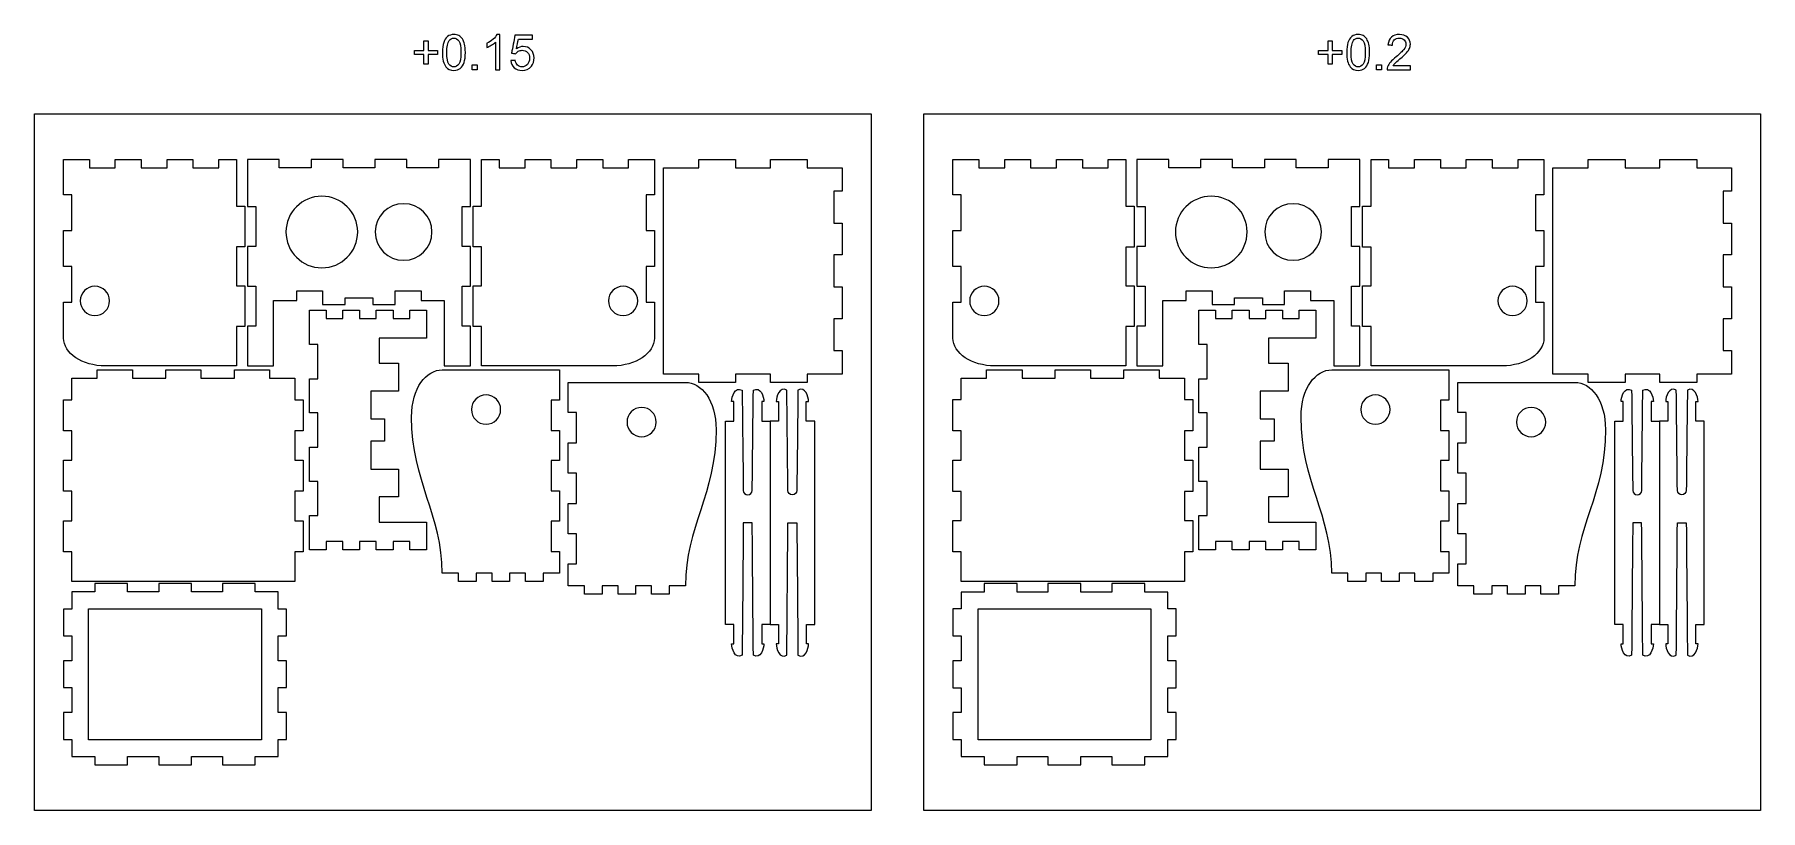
# Model space of a CAD drawing. Extents: x 12 to 954, y 10 to 289.
# Drawn here: x 335 to 954, y 10 to 289 of the extents above; entities that cross this region are included whole.
import ezdxf

# ---------------------------------------------------------------- set-up
doc = ezdxf.new("R2010")
doc.units = 0
doc.header["$MEASUREMENT"] = 0
doc.layers.add('DEFAULT', color=7, linetype='CONTINUOUS')

msp = doc.modelspace()

# ---------------------------------------------------------------- linework, layer by layer
at = {"layer": 'DEFAULT', "color": 7}
for points in [[(475.13, 278.17), (475.13, 281.63), (471.69, 281.63), (471.69, 283.08), (475.13, 283.08), (475.13, 286.52), (476.59, 286.52), (476.59, 283.08), (480.03, 283.08), (480.03, 281.63), (476.59, 281.63), (476.59, 278.17)], [(799.44, 278.17), (799.44, 281.63), (796, 281.63), (796, 283.08), (799.44, 283.08), (799.44, 286.52), (800.9, 286.52), (800.9, 283.08), (804.34, 283.08), (804.34, 281.63), (800.9, 281.63), (800.9, 278.17)], [(492.42, 277.9), (494.19, 277.9), (494.19, 276.13), (492.42, 276.13)], [(816.73, 277.9), (818.5, 277.9), (818.5, 276.13), (816.73, 276.13)]]:
    msp.add_lwpolyline(points, close=True, dxfattribs=at)
at = {"layer": 'DEFAULT', "color": 1}
for points in [[(635.46, 10.38), (335.46, 10.38), (335.46, 260.38), (635.46, 260.38)], [(954.45, 10.38), (654.45, 10.38), (654.45, 260.38), (954.45, 260.38)], [(491.83, 227.04), (491.83, 243.98), (480.4, 243.98), (480.4, 240.98), (468.97, 240.98), (468.97, 243.98), (457.54, 243.98), (457.54, 240.98), (446.12, 240.98), (446.12, 243.98), (434.69, 243.98), (434.69, 240.98), (423.26, 240.98), (423.26, 243.98), (411.83, 243.98), (411.83, 227.04), (414.83, 227.04), (414.83, 212.76), (411.83, 212.76), (411.83, 198.47), (414.83, 198.47), (414.83, 184.18), (411.83, 184.18), (411.83, 169.9), (421.12, 169.9), (421.12, 193.37), (429.48, 193.37), (429.48, 196.8), (438.77, 196.8), (438.77, 191.9), (446.83, 191.9), (446.83, 194.35), (456.83, 194.35), (456.83, 191.9), (464.78, 191.9), (464.78, 196.8), (474.07, 196.8), (474.07, 193.37), (482.43, 193.37), (482.43, 169.9), (491.83, 169.9), (491.83, 184.18), (488.83, 184.18), (488.83, 198.47), (491.83, 198.47), (491.83, 212.76), (488.83, 212.76), (488.83, 227.04)], [(599.41, 166.98), (586.85, 166.98), (586.85, 163.98), (573.69, 163.98), (573.69, 166.98), (560.99, 166.98), (560.99, 240.98), (573.69, 240.98), (573.69, 243.98), (586.85, 243.98), (586.85, 240.98), (599.41, 240.98), (599.41, 243.98), (612.56, 243.98), (612.56, 240.98), (625.07, 240.98), (625.07, 232.55), (622.07, 232.55), (622.07, 221.13), (625.07, 221.13), (625.07, 209.7), (622.07, 209.7), (622.07, 198.27), (625.07, 198.27), (625.07, 186.84), (622.07, 186.84), (622.07, 175.41), (625.07, 175.41), (625.07, 166.98), (612.56, 166.98), (612.56, 163.98), (599.41, 163.98)], [(810.81, 227.04), (810.81, 243.98), (799.39, 243.98), (799.39, 240.98), (787.96, 240.98), (787.96, 243.98), (776.53, 243.98), (776.53, 240.98), (765.1, 240.98), (765.1, 243.98), (753.67, 243.98), (753.67, 240.98), (742.25, 240.98), (742.25, 243.98), (730.81, 243.98), (730.81, 227.04), (733.81, 227.04), (733.81, 212.76), (730.81, 212.76), (730.81, 198.47), (733.81, 198.47), (733.81, 184.18), (730.81, 184.18), (730.81, 169.9), (740.1, 169.9), (740.1, 193.37), (748.46, 193.37), (748.46, 196.8), (757.75, 196.8), (757.75, 191.9), (765.82, 191.9), (765.82, 194.35), (775.81, 194.35), (775.81, 191.9), (783.76, 191.9), (783.76, 196.8), (793.06, 196.8), (793.06, 193.37), (801.42, 193.37), (801.42, 169.9), (810.81, 169.9), (810.81, 184.18), (807.82, 184.18), (807.82, 198.47), (810.81, 198.47), (810.81, 212.76), (807.82, 212.76), (807.82, 227.04)], [(918.34, 166.98), (905.88, 166.98), (905.88, 163.98), (892.63, 163.98), (892.63, 166.98), (879.97, 166.98), (879.97, 240.98), (892.63, 240.98), (892.63, 243.98), (905.88, 243.98), (905.88, 240.98), (918.34, 240.98), (918.34, 243.98), (931.6, 243.98), (931.6, 240.98), (944.06, 240.98), (944.06, 232.55), (941.06, 232.55), (941.06, 221.13), (944.06, 221.13), (944.06, 209.7), (941.06, 209.7), (941.06, 198.27), (944.06, 198.27), (944.06, 186.84), (941.06, 186.84), (941.06, 175.41), (944.06, 175.41), (944.06, 166.98), (931.6, 166.98), (931.6, 163.98), (918.34, 163.98)], [(470.03, 106.89), (464.03, 106.89), (464.03, 103.89), (458.03, 103.89), (458.03, 106.89), (452.03, 106.89), (452.03, 103.89), (446.03, 103.89), (446.03, 106.89), (440.03, 106.89), (440.03, 103.89), (434.03, 103.89), (434.03, 116.17), (437.03, 116.17), (437.03, 128.46), (434.03, 128.46), (434.03, 140.75), (437.03, 140.75), (437.03, 153.03), (434.03, 153.03), (434.03, 165.32), (437.03, 165.32), (437.03, 177.6), (434.03, 177.6), (434.03, 189.89), (440.03, 189.89), (440.03, 186.89), (446.03, 186.89), (446.03, 189.89), (452.03, 189.89), (452.03, 186.89), (458.03, 186.89), (458.03, 189.89), (464.03, 189.89), (464.03, 186.89), (470.03, 186.89), (470.03, 189.89), (476.03, 189.89), (476.03, 179.89), (459.03, 179.89), (459.03, 170.89), (466.03, 170.89), (466.03, 160.89), (456.03, 160.89), (456.03, 150.89), (461.03, 150.89), (461.03, 142.89), (456.03, 142.89), (456.03, 132.89), (466.03, 132.89), (466.03, 122.89), (459.03, 122.89), (459.03, 113.89), (476.03, 113.89), (476.03, 103.89), (470.03, 103.89)], [(789.02, 106.89), (783.02, 106.89), (783.02, 103.89), (777.02, 103.89), (777.02, 106.89), (771.02, 106.89), (771.02, 103.89), (765.02, 103.89), (765.02, 106.89), (759.02, 106.89), (759.02, 103.89), (753.02, 103.89), (753.02, 116.17), (756.02, 116.17), (756.02, 128.46), (753.02, 128.46), (753.02, 140.75), (756.02, 140.75), (756.02, 153.03), (753.02, 153.03), (753.02, 165.32), (756.02, 165.32), (756.02, 177.6), (753.02, 177.6), (753.02, 189.89), (759.02, 189.89), (759.02, 186.89), (765.02, 186.89), (765.02, 189.89), (771.02, 189.89), (771.02, 186.89), (777.02, 186.89), (777.02, 189.89), (783.02, 189.89), (783.02, 186.89), (789.02, 186.89), (789.02, 189.89), (795.02, 189.89), (795.02, 179.89), (778.02, 179.89), (778.02, 170.89), (785.02, 170.89), (785.02, 160.89), (775.02, 160.89), (775.02, 150.89), (780.02, 150.89), (780.02, 142.89), (775.02, 142.89), (775.02, 132.89), (785.02, 132.89), (785.02, 122.89), (778.02, 122.89), (778.02, 113.89), (795.02, 113.89), (795.02, 103.89), (789.02, 103.89)], [(428.86, 146.63), (428.86, 136.07), (431.86, 136.07), (431.86, 124.91), (428.86, 124.91), (428.86, 114.36), (431.86, 114.36), (431.86, 103.2), (428.86, 103.2), (428.86, 92.49), (348.86, 92.49), (348.86, 103.2), (345.86, 103.2), (345.86, 114.36), (348.86, 114.36), (348.86, 124.91), (345.86, 124.91), (345.86, 136.07), (348.86, 136.07), (348.86, 146.63), (345.86, 146.63), (345.86, 157.78), (348.86, 157.78), (348.86, 165.49), (357.99, 165.49), (357.99, 168.49), (370.58, 168.49), (370.58, 165.49), (382.57, 165.49), (382.57, 168.49), (395.15, 168.49), (395.15, 165.49), (407.14, 165.49), (407.14, 168.49), (419.72, 168.49), (419.72, 165.49), (428.86, 165.49), (428.86, 157.78), (431.86, 157.78), (431.86, 146.63)], [(747.85, 146.58), (747.85, 136.12), (750.84, 136.12), (750.84, 124.86), (747.85, 124.86), (747.85, 114.41), (750.84, 114.41), (750.84, 103.15), (747.85, 103.15), (747.85, 92.49), (667.85, 92.49), (667.85, 103.15), (664.85, 103.15), (664.85, 114.41), (667.85, 114.41), (667.85, 124.86), (664.85, 124.86), (664.85, 136.12), (667.85, 136.12), (667.85, 146.58), (664.85, 146.58), (664.85, 157.83), (667.85, 157.83), (667.85, 165.49), (676.93, 165.49), (676.93, 168.49), (689.62, 168.49), (689.62, 165.49), (701.5, 165.49), (701.5, 168.49), (714.19, 168.49), (714.19, 165.49), (726.07, 165.49), (726.07, 168.49), (738.76, 168.49), (738.76, 165.49), (747.85, 165.49), (747.85, 157.83), (750.84, 157.83), (750.84, 146.58)], [(368.87, 91.77), (357.14, 91.77), (357.14, 88.78), (348.86, 88.78), (348.86, 82.64), (345.86, 82.64), (345.86, 73.05), (348.86, 73.05), (348.86, 64.07), (345.86, 64.07), (345.86, 54.48), (348.86, 54.48), (348.86, 45.5), (345.86, 45.5), (345.86, 35.91), (348.86, 35.91), (348.86, 29.77), (357.14, 29.77), (357.14, 26.77), (368.87, 26.77), (368.87, 29.77), (380, 29.77), (380, 26.77), (391.73, 26.77), (391.73, 29.77), (402.86, 29.77), (402.86, 26.77), (414.59, 26.77), (414.59, 29.77), (422.86, 29.77), (422.86, 35.91), (425.86, 35.91), (425.86, 45.5), (422.86, 45.5), (422.86, 54.48), (425.86, 54.48), (425.86, 64.07), (422.86, 64.07), (422.86, 73.05), (425.86, 73.05), (425.86, 82.64), (422.86, 82.64), (422.86, 88.78), (414.58, 88.78), (414.58, 91.77), (402.86, 91.77), (402.86, 88.78), (391.73, 88.78), (391.73, 91.77), (380, 91.77), (380, 88.78), (368.87, 88.78)], [(664.85, 45.54), (664.85, 35.86), (667.85, 35.86), (667.85, 29.77), (676.08, 29.77), (676.08, 26.77), (687.9, 26.77), (687.9, 29.77), (698.93, 29.77), (698.93, 26.77), (710.76, 26.77), (710.76, 29.77), (721.79, 29.77), (721.79, 26.77), (733.62, 26.77), (733.62, 29.77), (741.85, 29.77), (741.85, 35.86), (744.85, 35.86), (744.85, 45.54), (741.85, 45.54), (741.85, 54.43), (744.85, 54.43), (744.85, 64.11), (741.85, 64.11), (741.85, 73), (744.85, 73), (744.85, 82.68), (741.85, 82.68), (741.85, 88.77), (733.62, 88.77), (733.62, 91.77), (721.79, 91.77), (721.79, 88.77), (710.76, 88.77), (710.76, 91.77), (698.93, 91.77), (698.93, 88.77), (687.9, 88.77), (687.9, 91.77), (676.07, 91.77), (676.07, 88.77), (667.85, 88.77), (667.85, 82.68), (664.85, 82.68), (664.85, 73), (667.85, 73), (667.85, 64.11), (664.85, 64.11), (664.85, 54.43), (667.85, 54.43), (667.85, 45.54)], [(416.86, 35.77), (354.86, 35.77), (354.86, 82.77), (416.86, 82.77)], [(673.85, 82.77), (735.85, 82.77), (735.85, 35.77), (673.85, 35.77)]]:
    msp.add_lwpolyline(points, close=True, dxfattribs=at)
at = {"layer": 'DEFAULT', "color": 7}
for points, knots in [([(481.74, 282.36), (481.74, 283.85), (481.9, 285.05), (482.2, 285.96), (482.51, 286.87), (482.97, 287.57), (483.57, 288.07), (484.18, 288.56), (484.94, 288.81), (485.86, 288.81), (486.54, 288.81), (487.13, 288.67), (487.64, 288.4), (488.15, 288.13), (488.58, 287.73), (488.91, 287.22), (489.24, 286.7), (489.5, 286.08), (489.69, 285.34), (489.88, 284.6), (489.98, 283.61), (489.98, 282.36), (489.98, 280.88), (489.83, 279.68), (489.52, 278.77), (489.22, 277.86), (488.76, 277.16), (488.16, 276.66), (487.55, 276.16), (486.79, 275.91), (485.86, 275.91), (484.64, 275.91), (483.69, 276.35), (482.99, 277.22), (482.16, 278.27), (481.74, 279.99), (481.74, 282.36)], [1, 1, 1, 1, 2, 2, 2, 3, 3, 3, 4, 4, 4, 5, 5, 5, 6, 6, 6, 7, 7, 7, 8, 8, 8, 9, 9, 9, 10, 10, 10, 11, 11, 11, 12, 12, 12, 13, 13, 13, 13]), ([(483.34, 282.36), (483.34, 280.28), (483.58, 278.9), (484.07, 278.22), (484.55, 277.53), (485.15, 277.19), (485.86, 277.19), (486.57, 277.19), (487.17, 277.53), (487.66, 278.22), (488.14, 278.91), (488.38, 280.29), (488.38, 282.36), (488.38, 284.44), (488.14, 285.82), (487.66, 286.5), (487.17, 287.18), (486.57, 287.52), (485.84, 287.52), (485.13, 287.52), (484.56, 287.22), (484.14, 286.62), (483.6, 285.85), (483.34, 284.43), (483.34, 282.36)], [1, 1, 1, 1, 2, 2, 2, 3, 3, 3, 4, 4, 4, 5, 5, 5, 6, 6, 6, 7, 7, 7, 8, 8, 8, 9, 9, 9, 9]), ([(502.29, 276.13), (501.78, 276.13), (501.26, 276.13), (500.74, 276.13), (500.74, 279.42), (500.74, 282.72), (500.74, 286.01), (500.37, 285.65), (499.88, 285.3), (499.28, 284.94), (498.67, 284.58), (498.13, 284.32), (497.64, 284.14), (497.64, 284.64), (497.64, 285.14), (497.64, 285.64), (498.51, 286.05), (499.27, 286.54), (499.92, 287.12), (500.57, 287.7), (501.03, 288.26), (501.29, 288.81), (501.63, 288.81), (501.96, 288.81), (502.29, 288.81), (502.29, 284.58), (502.29, 280.36), (502.29, 276.13)], [35.938, 35.938, 35.938, 35.938, 40.333, 40.333, 40.333, 68.336, 68.336, 68.336, 69.336, 69.336, 69.336, 70.336, 70.336, 70.336, 74.584, 74.584, 74.584, 75.584, 75.584, 75.584, 76.584, 76.584, 76.584, 79.416, 79.416, 79.416, 115.354, 115.354, 115.354, 115.354]), ([(506.26, 279.44), (506.81, 279.48), (507.35, 279.53), (507.89, 279.57), (508.01, 278.78), (508.29, 278.19), (508.73, 277.79), (509.17, 277.39), (509.7, 277.19), (510.32, 277.19), (511.07, 277.19), (511.7, 277.47), (512.22, 278.03), (512.73, 278.6), (512.99, 279.34), (512.99, 280.27), (512.99, 281.16), (512.74, 281.85), (512.25, 282.37), (511.75, 282.88), (511.1, 283.13), (510.3, 283.13), (509.8, 283.13), (509.34, 283.02), (508.94, 282.79), (508.54, 282.56), (508.23, 282.27), (508, 281.91), (507.51, 281.97), (507.03, 282.04), (506.54, 282.1), (506.95, 284.26), (507.36, 286.42), (507.76, 288.58), (509.86, 288.58), (511.95, 288.58), (514.04, 288.58), (514.04, 288.09), (514.04, 287.6), (514.04, 287.1), (512.36, 287.1), (510.68, 287.1), (509, 287.1), (508.78, 285.97), (508.55, 284.84), (508.32, 283.71), (509.08, 284.24), (509.88, 284.5), (510.71, 284.5), (511.81, 284.5), (512.74, 284.12), (513.5, 283.36), (514.26, 282.59), (514.64, 281.61), (514.64, 280.41), (514.64, 279.27), (514.3, 278.28), (513.64, 277.45), (512.83, 276.43), (511.72, 275.91), (510.32, 275.91), (509.17, 275.91), (508.24, 276.24), (507.51, 276.88), (506.78, 277.52), (506.37, 278.37), (506.26, 279.44)], [0, 0, 0, 0, 4.630537, 4.630537, 4.630537, 5.630537, 5.630537, 5.630537, 6.630537, 6.630537, 6.630537, 7.630537, 7.630537, 7.630537, 8.630537, 8.630537, 8.630537, 9.630537, 9.630537, 9.630537, 10.630537, 10.630537, 10.630537, 11.630537, 11.630537, 11.630537, 12.630537, 12.630537, 12.630537, 16.791336, 16.791336, 16.791336, 35.499397, 35.499397, 35.499397, 53.297397, 53.297397, 53.297397, 57.496397, 57.496397, 57.496397, 71.778397, 71.778397, 71.778397, 81.589892, 81.589892, 81.589892, 82.589892, 82.589892, 82.589892, 83.589892, 83.589892, 83.589892, 84.589892, 84.589892, 84.589892, 85.589892, 85.589892, 85.589892, 86.589892, 86.589892, 86.589892, 87.589892, 87.589892, 87.589892, 88.589892, 88.589892, 88.589892, 88.589892]), ([(806.05, 282.36), (806.05, 283.85), (806.2, 285.05), (806.51, 285.96), (806.82, 286.87), (807.27, 287.57), (807.88, 288.07), (808.49, 288.56), (809.25, 288.81), (810.17, 288.81), (810.84, 288.81), (811.44, 288.67), (811.95, 288.4), (812.46, 288.13), (812.88, 287.73), (813.22, 287.22), (813.55, 286.7), (813.81, 286.08), (814, 285.34), (814.19, 284.6), (814.28, 283.61), (814.28, 282.36), (814.28, 280.88), (814.13, 279.68), (813.83, 278.77), (813.52, 277.86), (813.07, 277.16), (812.46, 276.66), (811.86, 276.16), (811.09, 275.91), (810.17, 275.91), (808.95, 275.91), (807.99, 276.35), (807.3, 277.22), (806.47, 278.27), (806.05, 279.99), (806.05, 282.36)], [1, 1, 1, 1, 2, 2, 2, 3, 3, 3, 4, 4, 4, 5, 5, 5, 6, 6, 6, 7, 7, 7, 8, 8, 8, 9, 9, 9, 10, 10, 10, 11, 11, 11, 12, 12, 12, 13, 13, 13, 13]), ([(807.64, 282.36), (807.64, 280.28), (807.89, 278.9), (808.37, 278.22), (808.86, 277.53), (809.45, 277.19), (810.17, 277.19), (810.88, 277.19), (811.48, 277.53), (811.96, 278.22), (812.45, 278.91), (812.69, 280.29), (812.69, 282.36), (812.69, 284.44), (812.45, 285.82), (811.96, 286.5), (811.48, 287.18), (810.87, 287.52), (810.15, 287.52), (809.44, 287.52), (808.87, 287.22), (808.44, 286.62), (807.91, 285.85), (807.64, 284.43), (807.64, 282.36)], [1, 1, 1, 1, 2, 2, 2, 3, 3, 3, 4, 4, 4, 5, 5, 5, 6, 6, 6, 7, 7, 7, 8, 8, 8, 9, 9, 9, 9]), ([(828.91, 277.62), (828.91, 277.12), (828.91, 276.63), (828.91, 276.13), (826.13, 276.13), (823.34, 276.13), (820.56, 276.13), (820.55, 276.5), (820.61, 276.86), (820.74, 277.21), (820.96, 277.77), (821.3, 278.33), (821.76, 278.89), (822.23, 279.44), (822.91, 280.07), (823.79, 280.8), (825.16, 281.92), (826.09, 282.81), (826.57, 283.47), (827.06, 284.13), (827.3, 284.75), (827.3, 285.34), (827.3, 285.95), (827.08, 286.47), (826.64, 286.89), (826.2, 287.31), (825.63, 287.52), (824.92, 287.52), (824.17, 287.52), (823.58, 287.3), (823.13, 286.85), (822.68, 286.4), (822.45, 285.78), (822.45, 284.99), (821.92, 285.05), (821.39, 285.1), (820.86, 285.16), (820.96, 286.34), (821.37, 287.25), (822.09, 287.87), (822.8, 288.5), (823.76, 288.81), (824.95, 288.81), (826.17, 288.81), (827.13, 288.47), (827.83, 287.8), (828.54, 287.13), (828.89, 286.3), (828.89, 285.3), (828.89, 284.8), (828.79, 284.3), (828.58, 283.81), (828.37, 283.32), (828.03, 282.81), (827.55, 282.27), (827.07, 281.73), (826.28, 280.99), (825.16, 280.05), (824.23, 279.27), (823.63, 278.74), (823.37, 278.46), (823.11, 278.18), (822.89, 277.9), (822.72, 277.62), (824.78, 277.62), (826.84, 277.62), (828.91, 277.62)], [17.555, 17.555, 17.555, 17.555, 21.779, 21.779, 21.779, 45.437, 45.437, 45.437, 46.437, 46.437, 46.437, 47.437, 47.437, 47.437, 48.437, 48.437, 48.437, 49.437, 49.437, 49.437, 50.437, 50.437, 50.437, 51.437, 51.437, 51.437, 52.437, 52.437, 52.437, 53.437, 53.437, 53.437, 54.437, 54.437, 54.437, 58.977769, 58.977769, 58.977769, 59.977769, 59.977769, 59.977769, 60.977769, 60.977769, 60.977769, 61.977769, 61.977769, 61.977769, 62.977769, 62.977769, 62.977769, 63.977769, 63.977769, 63.977769, 64.977769, 64.977769, 64.977769, 65.977769, 65.977769, 65.977769, 66.977769, 66.977769, 66.977769, 67.977769, 67.977769, 67.977769, 85.532769, 85.532769, 85.532769, 85.532769])]:
    msp.add_open_spline(points, degree=3, knots=knots, dxfattribs=at)
at = {"layer": 'DEFAULT', "color": 1}
for points, knots in [([(410.86, 212.6), (410.86, 217.47), (410.86, 222.33), (410.86, 227.19), (409.86, 227.19), (408.86, 227.19), (407.86, 227.19), (407.86, 232.79), (407.86, 238.39), (407.86, 243.98), (405.77, 243.98), (403.67, 243.98), (401.58, 243.98), (401.58, 242.98), (401.58, 241.98), (401.58, 240.98), (398.48, 240.98), (395.39, 240.98), (392.29, 240.98), (392.29, 241.98), (392.29, 242.98), (392.29, 243.98), (389.19, 243.98), (386.1, 243.98), (383.01, 243.98), (383.01, 242.98), (383.01, 241.98), (383.01, 240.98), (379.91, 240.98), (376.81, 240.98), (373.72, 240.98), (373.72, 241.98), (373.72, 242.98), (373.72, 243.98), (370.62, 243.98), (367.53, 243.98), (364.43, 243.98), (364.43, 242.98), (364.43, 241.98), (364.43, 240.98), (361.34, 240.98), (358.24, 240.98), (355.15, 240.98), (355.15, 241.98), (355.15, 242.98), (355.15, 243.98), (352.05, 243.98), (348.96, 243.98), (345.86, 243.98), (345.86, 239.77), (345.86, 235.55), (345.86, 231.33), (346.86, 231.33), (347.86, 231.33), (348.86, 231.33), (348.86, 227.04), (348.86, 222.76), (348.86, 218.47), (347.86, 218.47), (346.86, 218.47), (345.86, 218.47), (345.86, 214.18), (345.86, 209.9), (345.86, 205.61), (346.86, 205.61), (347.86, 205.61), (348.86, 205.61), (348.86, 201.33), (348.86, 197.04), (348.86, 192.76), (347.86, 192.76), (346.86, 192.76), (345.86, 192.76), (345.86, 188.47), (345.86, 184.19), (345.86, 179.9), (345.86, 174.37), (352.57, 169.9), (360.86, 169.9), (376.53, 169.9), (392.2, 169.9), (407.86, 169.9), (407.86, 174.61), (407.86, 179.32), (407.86, 184.03), (408.86, 184.03), (409.86, 184.03), (410.86, 184.03), (410.86, 188.89), (410.86, 193.76), (410.86, 198.62), (409.86, 198.62), (408.86, 198.62), (407.86, 198.62), (407.86, 203.28), (407.86, 207.94), (407.86, 212.6), (408.86, 212.6), (409.86, 212.6), (410.86, 212.6)], [8.5, 8.5, 8.5, 8.5, 49.847, 49.847, 49.847, 58.347, 58.347, 58.347, 105.949, 105.949, 105.949, 123.769, 123.769, 123.769, 132.269, 132.269, 132.269, 158.59, 158.59, 158.59, 167.09, 167.09, 167.09, 193.409, 193.409, 193.409, 201.909, 201.909, 201.909, 228.239, 228.239, 228.239, 236.739, 236.739, 236.739, 263.059, 263.059, 263.059, 271.559, 271.559, 271.559, 297.88, 297.88, 297.88, 306.38, 306.38, 306.38, 332.699, 332.699, 332.699, 368.569, 368.569, 368.569, 377.069, 377.069, 377.069, 413.52, 413.52, 413.52, 422.02, 422.02, 422.02, 458.46, 458.46, 458.46, 466.96, 466.96, 466.96, 503.409, 503.409, 503.409, 511.909, 511.909, 511.909, 548.35, 548.35, 548.35, 549.35, 549.35, 549.35, 682.58, 682.58, 682.58, 722.641, 722.641, 722.641, 731.141, 731.141, 731.141, 772.488, 772.488, 772.488, 780.988, 780.988, 780.988, 820.631, 820.631, 820.631, 829.131, 829.131, 829.131, 829.131]), ([(495.79, 212.6), (495.79, 207.94), (495.79, 203.28), (495.79, 198.62), (494.8, 198.62), (493.8, 198.62), (492.8, 198.62), (492.8, 193.76), (492.8, 188.89), (492.8, 184.03), (493.8, 184.03), (494.8, 184.03), (495.79, 184.03), (495.79, 179.32), (495.79, 174.61), (495.79, 169.9), (511.46, 169.9), (527.13, 169.9), (542.8, 169.9), (551.09, 169.9), (557.8, 174.37), (557.8, 179.9), (557.8, 184.19), (557.8, 188.47), (557.8, 192.76), (556.8, 192.76), (555.8, 192.76), (554.8, 192.76), (554.8, 197.04), (554.8, 201.33), (554.8, 205.61), (555.8, 205.61), (556.8, 205.61), (557.8, 205.61), (557.8, 209.9), (557.8, 214.18), (557.8, 218.47), (556.8, 218.47), (555.8, 218.47), (554.8, 218.47), (554.8, 222.76), (554.8, 227.04), (554.8, 231.33), (555.8, 231.33), (556.8, 231.33), (557.8, 231.33), (557.8, 235.55), (557.8, 239.77), (557.8, 243.98), (554.7, 243.98), (551.61, 243.98), (548.51, 243.98), (548.51, 242.98), (548.51, 241.98), (548.51, 240.98), (545.42, 240.98), (542.32, 240.98), (539.23, 240.98), (539.23, 241.98), (539.23, 242.98), (539.23, 243.98), (536.13, 243.98), (533.04, 243.98), (529.94, 243.98), (529.94, 242.98), (529.94, 241.98), (529.94, 240.98), (526.84, 240.98), (523.75, 240.98), (520.65, 240.98), (520.65, 241.98), (520.65, 242.98), (520.65, 243.98), (517.56, 243.98), (514.46, 243.98), (511.37, 243.98), (511.37, 242.98), (511.37, 241.98), (511.37, 240.98), (508.27, 240.98), (505.18, 240.98), (502.08, 240.98), (502.08, 241.98), (502.08, 242.98), (502.08, 243.98), (499.99, 243.98), (497.89, 243.98), (495.79, 243.98), (495.79, 238.39), (495.79, 232.79), (495.79, 227.19), (494.8, 227.19), (493.8, 227.19), (492.8, 227.19), (492.8, 222.33), (492.8, 217.47), (492.8, 212.6), (493.8, 212.6), (494.8, 212.6), (495.79, 212.6)], [8.5, 8.5, 8.5, 8.5, 48.143, 48.143, 48.143, 56.643, 56.643, 56.643, 97.99, 97.99, 97.99, 106.49, 106.49, 106.49, 146.551, 146.551, 146.551, 279.78, 279.78, 279.78, 280.78, 280.78, 280.78, 317.221, 317.221, 317.221, 325.721, 325.721, 325.721, 362.17, 362.17, 362.17, 370.67, 370.67, 370.67, 407.11, 407.11, 407.11, 415.61, 415.61, 415.61, 452.061, 452.061, 452.061, 460.561, 460.561, 460.561, 496.431, 496.431, 496.431, 522.751, 522.751, 522.751, 531.251, 531.251, 531.251, 557.571, 557.571, 557.571, 566.071, 566.071, 566.071, 592.391, 592.391, 592.391, 600.891, 600.891, 600.891, 627.221, 627.221, 627.221, 635.721, 635.721, 635.721, 662.04, 662.04, 662.04, 670.54, 670.54, 670.54, 696.861, 696.861, 696.861, 705.361, 705.361, 705.361, 723.181, 723.181, 723.181, 770.783, 770.783, 770.783, 779.283, 779.283, 779.283, 820.63, 820.63, 820.63, 829.13, 829.13, 829.13, 829.13]), ([(729.85, 212.55), (729.85, 217.45), (729.85, 222.34), (729.85, 227.24), (728.85, 227.24), (727.85, 227.24), (726.85, 227.24), (726.85, 232.82), (726.85, 238.4), (726.85, 243.98), (724.75, 243.98), (722.66, 243.98), (720.56, 243.98), (720.56, 242.98), (720.56, 241.98), (720.56, 240.98), (717.47, 240.98), (714.37, 240.98), (711.28, 240.98), (711.28, 241.98), (711.28, 242.98), (711.28, 243.98), (708.18, 243.98), (705.09, 243.98), (701.99, 243.98), (701.99, 242.98), (701.99, 241.98), (701.99, 240.98), (698.9, 240.98), (695.8, 240.98), (692.7, 240.98), (692.7, 241.98), (692.7, 242.98), (692.7, 243.98), (689.61, 243.98), (686.51, 243.98), (683.42, 243.98), (683.42, 242.98), (683.42, 241.98), (683.42, 240.98), (680.32, 240.98), (677.23, 240.98), (674.13, 240.98), (674.13, 241.98), (674.13, 242.98), (674.13, 243.98), (671.04, 243.98), (667.94, 243.98), (664.85, 243.98), (664.85, 239.76), (664.85, 235.55), (664.85, 231.33), (665.85, 231.33), (666.85, 231.33), (667.85, 231.33), (667.85, 227.04), (667.85, 222.76), (667.85, 218.47), (666.85, 218.47), (665.85, 218.47), (664.85, 218.47), (664.85, 214.19), (664.85, 209.9), (664.85, 205.61), (665.85, 205.61), (666.85, 205.61), (667.85, 205.61), (667.85, 201.33), (667.85, 197.04), (667.85, 192.76), (666.85, 192.76), (665.85, 192.76), (664.85, 192.76), (664.85, 188.47), (664.85, 184.19), (664.85, 179.9), (664.85, 174.37), (671.55, 169.9), (679.85, 169.9), (695.51, 169.9), (711.18, 169.9), (726.85, 169.9), (726.85, 174.59), (726.85, 179.29), (726.85, 183.98), (727.85, 183.98), (728.85, 183.98), (729.85, 183.98), (729.85, 188.88), (729.85, 193.77), (729.85, 198.67), (728.85, 198.67), (727.85, 198.67), (726.85, 198.67), (726.85, 203.3), (726.85, 207.93), (726.85, 212.55), (727.85, 212.55), (728.85, 212.55), (729.85, 212.55)], [8.5, 8.5, 8.5, 8.5, 50.13, 50.13, 50.13, 58.63, 58.63, 58.63, 106.09, 106.09, 106.09, 123.91, 123.91, 123.91, 132.41, 132.41, 132.41, 158.731, 158.731, 158.731, 167.231, 167.231, 167.231, 193.55, 193.55, 193.55, 202.05, 202.05, 202.05, 228.38, 228.38, 228.38, 236.88, 236.88, 236.88, 263.2, 263.2, 263.2, 271.7, 271.7, 271.7, 298.021, 298.021, 298.021, 306.521, 306.521, 306.521, 332.84, 332.84, 332.84, 368.71, 368.71, 368.71, 377.21, 377.21, 377.21, 413.66, 413.66, 413.66, 422.16, 422.16, 422.16, 458.6, 458.6, 458.6, 467.1, 467.1, 467.1, 503.55, 503.55, 503.55, 512.05, 512.05, 512.05, 548.49, 548.49, 548.49, 549.49, 549.49, 549.49, 682.721, 682.721, 682.721, 722.641, 722.641, 722.641, 731.141, 731.141, 731.141, 772.771, 772.771, 772.771, 781.271, 781.271, 781.271, 820.631, 820.631, 820.631, 829.131, 829.131, 829.131, 829.131]), ([(814.78, 212.55), (814.78, 207.93), (814.78, 203.3), (814.78, 198.67), (813.78, 198.67), (812.78, 198.67), (811.78, 198.67), (811.78, 193.77), (811.78, 188.88), (811.78, 183.98), (812.78, 183.98), (813.78, 183.98), (814.78, 183.98), (814.78, 179.29), (814.78, 174.59), (814.78, 169.9), (830.45, 169.9), (846.11, 169.9), (861.78, 169.9), (870.08, 169.9), (876.78, 174.37), (876.78, 179.9), (876.78, 184.19), (876.78, 188.47), (876.78, 192.76), (875.78, 192.76), (874.78, 192.76), (873.78, 192.76), (873.78, 197.04), (873.78, 201.33), (873.78, 205.61), (874.78, 205.61), (875.78, 205.61), (876.78, 205.61), (876.78, 209.9), (876.78, 214.19), (876.78, 218.47), (875.78, 218.47), (874.78, 218.47), (873.78, 218.47), (873.78, 222.76), (873.78, 227.04), (873.78, 231.33), (874.78, 231.33), (875.78, 231.33), (876.78, 231.33), (876.78, 235.55), (876.78, 239.76), (876.78, 243.98), (873.69, 243.98), (870.59, 243.98), (867.5, 243.98), (867.5, 242.98), (867.5, 241.98), (867.5, 240.98), (864.4, 240.98), (861.31, 240.98), (858.21, 240.98), (858.21, 241.98), (858.21, 242.98), (858.21, 243.98), (855.12, 243.98), (852.02, 243.98), (848.93, 243.98), (848.93, 242.98), (848.93, 241.98), (848.93, 240.98), (845.83, 240.98), (842.73, 240.98), (839.64, 240.98), (839.64, 241.98), (839.64, 242.98), (839.64, 243.98), (836.54, 243.98), (833.45, 243.98), (830.35, 243.98), (830.35, 242.98), (830.35, 241.98), (830.35, 240.98), (827.26, 240.98), (824.16, 240.98), (821.07, 240.98), (821.07, 241.98), (821.07, 242.98), (821.07, 243.98), (818.97, 243.98), (816.88, 243.98), (814.78, 243.98), (814.78, 238.4), (814.78, 232.82), (814.78, 227.24), (813.78, 227.24), (812.78, 227.24), (811.78, 227.24), (811.78, 222.34), (811.78, 217.45), (811.78, 212.55), (812.78, 212.55), (813.78, 212.55), (814.78, 212.55)], [8.5, 8.5, 8.5, 8.5, 47.86, 47.86, 47.86, 56.36, 56.36, 56.36, 97.99, 97.99, 97.99, 106.49, 106.49, 106.49, 146.41, 146.41, 146.41, 279.639, 279.639, 279.639, 280.639, 280.639, 280.639, 317.079, 317.079, 317.079, 325.579, 325.579, 325.579, 362.029, 362.029, 362.029, 370.529, 370.529, 370.529, 406.969, 406.969, 406.969, 415.469, 415.469, 415.469, 451.919, 451.919, 451.919, 460.419, 460.419, 460.419, 496.289, 496.289, 496.289, 522.609, 522.609, 522.609, 531.109, 531.109, 531.109, 557.43, 557.43, 557.43, 565.93, 565.93, 565.93, 592.249, 592.249, 592.249, 600.749, 600.749, 600.749, 627.079, 627.079, 627.079, 635.579, 635.579, 635.579, 661.899, 661.899, 661.899, 670.399, 670.399, 670.399, 696.72, 696.72, 696.72, 705.22, 705.22, 705.22, 723.039, 723.039, 723.039, 770.499, 770.499, 770.499, 778.999, 778.999, 778.999, 820.629, 820.629, 820.629, 829.129, 829.129, 829.129, 829.129]), ([(438.5, 205.09), (431.41, 205.09), (425.65, 210.85), (425.65, 217.95), (425.65, 225.03), (431.41, 230.79), (438.5, 230.79), (445.61, 230.79), (451.37, 225.03), (451.37, 217.95), (451.37, 210.85), (445.61, 205.09), (438.5, 205.09)], [0, 0, 0, 0, 1, 1, 1, 2, 2, 2, 3, 3, 3, 4, 4, 4, 4]), ([(757.49, 205.09), (750.4, 205.09), (744.64, 210.85), (744.64, 217.95), (744.64, 225.03), (750.4, 230.79), (757.49, 230.79), (764.59, 230.79), (770.35, 225.03), (770.35, 217.95), (770.35, 210.85), (764.59, 205.09), (757.49, 205.09)], [0, 0, 0, 0, 1, 1, 1, 2, 2, 2, 3, 3, 3, 4, 4, 4, 4]), ([(467.84, 207.78), (462.24, 207.78), (457.69, 212.34), (457.69, 217.95), (457.69, 223.54), (462.24, 228.1), (467.84, 228.1), (473.45, 228.1), (478, 223.54), (478, 217.95), (478, 212.34), (473.45, 207.78), (467.84, 207.78)], [0, 0, 0, 0, 1, 1, 1, 2, 2, 2, 3, 3, 3, 4, 4, 4, 4]), ([(786.83, 207.78), (781.22, 207.78), (776.67, 212.34), (776.67, 217.95), (776.67, 223.54), (781.22, 228.1), (786.83, 228.1), (792.44, 228.1), (796.99, 223.54), (796.99, 217.95), (796.99, 212.34), (792.44, 207.78), (786.83, 207.78)], [0, 0, 0, 0, 1, 1, 1, 2, 2, 2, 3, 3, 3, 4, 4, 4, 4]), ([(357.11, 187.97), (354.21, 187.97), (351.86, 190.32), (351.86, 193.22), (351.86, 196.12), (354.21, 198.47), (357.11, 198.47), (360.01, 198.47), (362.36, 196.12), (362.36, 193.22), (362.36, 190.32), (360.01, 187.97), (357.11, 187.97)], [0, 0, 0, 0, 1, 1, 1, 2, 2, 2, 3, 3, 3, 4, 4, 4, 4]), ([(541.3, 193.22), (541.3, 196.12), (543.65, 198.47), (546.55, 198.47), (549.45, 198.47), (551.79, 196.12), (551.79, 193.22), (551.79, 190.32), (549.45, 187.97), (546.55, 187.97), (543.65, 187.97), (541.3, 190.32), (541.3, 193.22)], [0, 0, 0, 0, 1, 1, 1, 2, 2, 2, 3, 3, 3, 4, 4, 4, 4]), ([(676.1, 187.97), (673.2, 187.97), (670.85, 190.32), (670.85, 193.22), (670.85, 196.12), (673.2, 198.47), (676.1, 198.47), (679, 198.47), (681.35, 196.12), (681.35, 193.22), (681.35, 190.32), (679, 187.97), (676.1, 187.97)], [0, 0, 0, 0, 1, 1, 1, 2, 2, 2, 3, 3, 3, 4, 4, 4, 4]), ([(860.28, 193.22), (860.28, 196.12), (862.63, 198.47), (865.53, 198.47), (868.43, 198.47), (870.78, 196.12), (870.78, 193.22), (870.78, 190.32), (868.43, 187.97), (865.53, 187.97), (862.63, 187.97), (860.28, 190.32), (860.28, 193.22)], [0, 0, 0, 0, 1, 1, 1, 2, 2, 2, 3, 3, 3, 4, 4, 4, 4]), ([(470.71, 151.56), (470.71, 128.34), (481.71, 116.56), (481.71, 95.49), (483.66, 95.49), (485.61, 95.49), (487.56, 95.49), (487.56, 94.49), (487.56, 93.49), (487.56, 92.49), (489.66, 92.49), (491.76, 92.49), (493.86, 92.49), (493.86, 93.49), (493.86, 94.49), (493.86, 95.49), (495.76, 95.49), (497.66, 95.49), (499.56, 95.49), (499.56, 94.49), (499.56, 93.49), (499.56, 92.49), (501.66, 92.49), (503.76, 92.49), (505.86, 92.49), (505.86, 93.49), (505.86, 94.49), (505.86, 95.49), (507.76, 95.49), (509.66, 95.49), (511.56, 95.49), (511.56, 94.49), (511.56, 93.49), (511.56, 92.49), (513.66, 92.49), (515.76, 92.49), (517.86, 92.49), (517.86, 93.49), (517.86, 94.49), (517.86, 95.49), (519.81, 95.49), (521.76, 95.49), (523.71, 95.49), (523.71, 98.11), (523.71, 100.73), (523.71, 103.35), (522.71, 103.35), (521.71, 103.35), (520.71, 103.35), (520.71, 106.97), (520.71, 110.59), (520.71, 114.21), (521.71, 114.21), (522.71, 114.21), (523.71, 114.21), (523.71, 117.82), (523.71, 121.44), (523.71, 125.06), (522.71, 125.06), (521.71, 125.06), (520.71, 125.06), (520.71, 128.68), (520.71, 132.3), (520.71, 135.92), (521.71, 135.92), (522.71, 135.92), (523.71, 135.92), (523.71, 139.54), (523.71, 143.16), (523.71, 146.78), (522.71, 146.78), (521.71, 146.78), (520.71, 146.78), (520.71, 150.4), (520.71, 154.01), (520.71, 157.63), (521.71, 157.63), (522.71, 157.63), (523.71, 157.63), (523.71, 161.25), (523.71, 164.87), (523.71, 168.49), (509.71, 168.49), (495.71, 168.49), (481.71, 168.49), (475.96, 168.49), (470.71, 162.11), (470.71, 151.56)], [1, 1, 1, 1, 2, 2, 2, 18.585, 18.585, 18.585, 27.084, 27.084, 27.084, 44.945, 44.945, 44.945, 53.444, 53.444, 53.444, 69.592, 69.592, 69.592, 78.091, 78.091, 78.091, 95.953, 95.953, 95.953, 104.452, 104.452, 104.452, 120.61, 120.61, 120.61, 129.109, 129.109, 129.109, 146.97, 146.97, 146.97, 155.469, 155.469, 155.469, 172.043, 172.043, 172.043, 194.324, 194.324, 194.324, 202.824, 202.824, 202.824, 233.604, 233.604, 233.604, 242.104, 242.104, 242.104, 272.873, 272.873, 272.873, 281.373, 281.373, 281.373, 312.155, 312.155, 312.155, 320.655, 320.655, 320.655, 351.434, 351.434, 351.434, 359.934, 359.934, 359.934, 390.704, 390.704, 390.704, 399.204, 399.204, 399.204, 429.983, 429.983, 429.983, 549.032, 549.032, 549.032, 550.032, 550.032, 550.032, 550.032]), ([(789.7, 151.56), (789.7, 128.34), (800.7, 116.56), (800.7, 95.49), (802.63, 95.49), (804.56, 95.49), (806.5, 95.49), (806.5, 94.49), (806.5, 93.49), (806.5, 92.49), (808.63, 92.49), (810.76, 92.49), (812.9, 92.49), (812.9, 93.49), (812.9, 94.49), (812.9, 95.49), (814.76, 95.49), (816.63, 95.49), (818.5, 95.49), (818.5, 94.49), (818.5, 93.49), (818.5, 92.49), (820.63, 92.49), (822.76, 92.49), (824.9, 92.49), (824.9, 93.49), (824.9, 94.49), (824.9, 95.49), (826.76, 95.49), (828.63, 95.49), (830.5, 95.49), (830.5, 94.49), (830.5, 93.49), (830.5, 92.49), (832.63, 92.49), (834.76, 92.49), (836.9, 92.49), (836.9, 93.49), (836.9, 94.49), (836.9, 95.49), (838.83, 95.49), (840.76, 95.49), (842.69, 95.49), (842.69, 98.11), (842.69, 100.73), (842.69, 103.35), (841.69, 103.35), (840.7, 103.35), (839.7, 103.35), (839.7, 106.97), (839.7, 110.59), (839.7, 114.21), (840.7, 114.21), (841.69, 114.21), (842.69, 114.21), (842.69, 117.82), (842.69, 121.44), (842.69, 125.06), (841.69, 125.06), (840.7, 125.06), (839.7, 125.06), (839.7, 128.68), (839.7, 132.3), (839.7, 135.92), (840.7, 135.92), (841.69, 135.92), (842.69, 135.92), (842.69, 139.54), (842.69, 143.16), (842.69, 146.78), (841.69, 146.78), (840.7, 146.78), (839.7, 146.78), (839.7, 150.4), (839.7, 154.01), (839.7, 157.63), (840.7, 157.63), (841.69, 157.63), (842.69, 157.63), (842.69, 161.25), (842.69, 164.87), (842.69, 168.49), (828.7, 168.49), (814.7, 168.49), (800.7, 168.49), (794.95, 168.49), (789.7, 162.11), (789.7, 151.56)], [1, 1, 1, 1, 2, 2, 2, 18.442, 18.442, 18.442, 26.942, 26.942, 26.942, 45.088, 45.088, 45.088, 53.588, 53.588, 53.588, 69.453, 69.453, 69.453, 77.953, 77.953, 77.953, 96.097, 96.097, 96.097, 104.597, 104.597, 104.597, 120.472, 120.472, 120.472, 128.972, 128.972, 128.972, 147.117, 147.117, 147.117, 155.617, 155.617, 155.617, 172.049, 172.049, 172.049, 194.329, 194.329, 194.329, 202.829, 202.829, 202.829, 233.609, 233.609, 233.609, 242.109, 242.109, 242.109, 272.879, 272.879, 272.879, 281.379, 281.379, 281.379, 312.161, 312.161, 312.161, 320.661, 320.661, 320.661, 351.44, 351.44, 351.44, 359.94, 359.94, 359.94, 390.709, 390.709, 390.709, 399.209, 399.209, 399.209, 429.989, 429.989, 429.989, 549.038, 549.038, 549.038, 550.038, 550.038, 550.038, 550.038]), ([(568.88, 163.98), (554.88, 163.98), (540.88, 163.98), (526.88, 163.98), (526.88, 160.36), (526.88, 156.74), (526.88, 153.13), (527.88, 153.13), (528.88, 153.13), (529.88, 153.13), (529.88, 149.51), (529.88, 145.89), (529.88, 142.27), (528.88, 142.27), (527.88, 142.27), (526.88, 142.27), (526.88, 138.65), (526.88, 135.03), (526.88, 131.41), (527.88, 131.41), (528.88, 131.41), (529.88, 131.41), (529.88, 127.79), (529.88, 124.17), (529.88, 120.55), (528.88, 120.55), (527.88, 120.55), (526.88, 120.55), (526.88, 116.94), (526.88, 113.32), (526.88, 109.7), (527.88, 109.7), (528.88, 109.7), (529.88, 109.7), (529.88, 106.08), (529.88, 102.46), (529.88, 98.84), (528.88, 98.84), (527.88, 98.84), (526.88, 98.84), (526.88, 96.22), (526.88, 93.6), (526.88, 90.98), (528.83, 90.98), (530.78, 90.98), (532.73, 90.98), (532.73, 89.98), (532.73, 88.98), (532.73, 87.98), (534.83, 87.98), (536.93, 87.98), (539.03, 87.98), (539.03, 88.98), (539.03, 89.98), (539.03, 90.98), (540.93, 90.98), (542.83, 90.98), (544.73, 90.98), (544.73, 89.98), (544.73, 88.98), (544.73, 87.98), (546.83, 87.98), (548.93, 87.98), (551.03, 87.98), (551.03, 88.98), (551.03, 89.98), (551.03, 90.98), (552.93, 90.98), (554.83, 90.98), (556.73, 90.98), (556.73, 89.98), (556.73, 88.98), (556.73, 87.98), (558.83, 87.98), (560.93, 87.98), (563.03, 87.98), (563.03, 88.98), (563.03, 89.98), (563.03, 90.98), (564.98, 90.98), (566.93, 90.98), (568.88, 90.98), (568.88, 112.05), (579.88, 123.84), (579.88, 147.05), (579.88, 157.61), (574.63, 163.98), (568.88, 163.98)], [1, 1, 1, 1, 120.049, 120.049, 120.049, 150.828, 150.828, 150.828, 159.328, 159.328, 159.328, 190.098, 190.098, 190.098, 198.598, 198.598, 198.598, 229.377, 229.377, 229.377, 237.877, 237.877, 237.877, 268.658, 268.658, 268.658, 277.158, 277.158, 277.158, 307.928, 307.928, 307.928, 316.428, 316.428, 316.428, 347.208, 347.208, 347.208, 355.708, 355.708, 355.708, 377.988, 377.988, 377.988, 394.561, 394.561, 394.561, 403.061, 403.061, 403.061, 420.923, 420.923, 420.923, 429.423, 429.423, 429.423, 445.581, 445.581, 445.581, 454.081, 454.081, 454.081, 471.942, 471.942, 471.942, 480.442, 480.442, 480.442, 496.591, 496.591, 496.591, 505.091, 505.091, 505.091, 522.952, 522.952, 522.952, 531.452, 531.452, 531.452, 548.037, 548.037, 548.037, 549.037, 549.037, 549.037, 550.037, 550.037, 550.037, 550.037]), ([(599.26, 77.13), (598.26, 77.13), (597.26, 77.13), (596.26, 77.13), (596.26, 74.8), (596.26, 72.46), (596.26, 70.13), (596.53, 70.13), (596.79, 70.13), (597.06, 70.13), (597.06, 68.47), (595.86, 64.62), (593.26, 66.07), (593.12, 81.93), (592.99, 97.78), (592.86, 113.63), (591.79, 113.63), (590.72, 113.63), (589.66, 113.63), (589.52, 97.78), (589.39, 81.93), (589.26, 66.07), (586.65, 64.62), (585.46, 68.47), (585.46, 70.13), (585.72, 70.13), (585.99, 70.13), (586.26, 70.13), (586.26, 72.46), (586.26, 74.8), (586.26, 77.13), (585.26, 77.13), (584.26, 77.13), (583.25, 77.13), (583.25, 101.46), (583.25, 125.8), (583.25, 150.13), (584.25, 150.13), (585.25, 150.13), (586.25, 150.13), (586.25, 152.46), (586.25, 154.79), (586.25, 157.13), (585.99, 157.13), (585.72, 157.13), (585.46, 157.13), (585.46, 158.79), (586.65, 162.64), (589.25, 161.18), (589.39, 149.2), (589.52, 137.21), (589.66, 125.23), (589.66, 124.35), (590.38, 123.63), (591.26, 123.63), (592.14, 123.63), (592.86, 124.35), (592.86, 125.23), (592.99, 137.21), (593.12, 149.2), (593.26, 161.18), (595.86, 162.64), (597.06, 158.79), (597.06, 157.13), (596.79, 157.13), (596.52, 157.13), (596.25, 157.13), (596.25, 154.79), (596.26, 152.46), (596.26, 150.13), (597.26, 150.13), (598.26, 150.13), (599.26, 150.13)], [0, 0, 0, 0, 8.500001, 8.500001, 8.500001, 28.340001, 28.340001, 28.340001, 30.611001, 30.611001, 30.611001, 31.611001, 31.611001, 31.611001, 166.419804, 166.419804, 166.419804, 175.490804, 175.490804, 175.490804, 310.299548, 310.299548, 310.299548, 311.299548, 311.299548, 311.299548, 313.578548, 313.578548, 313.578548, 333.41855, 333.41855, 333.41855, 341.926551, 341.926551, 341.926551, 548.862551, 548.862551, 548.862551, 557.360552, 557.360552, 557.360552, 577.199552, 577.199552, 577.199552, 579.459552, 579.459552, 579.459552, 580.459552, 580.459552, 580.459552, 682.392927, 682.392927, 682.392927, 683.392927, 683.392927, 683.392927, 684.392927, 684.392927, 684.392927, 786.326069, 786.326069, 786.326069, 787.326069, 787.326069, 787.326069, 789.617069, 789.617069, 789.617069, 809.456072, 809.456072, 809.456072, 817.966072, 817.966072, 817.966072, 817.966072]), ([(602.26, 150.13), (602.26, 152.46), (602.26, 154.8), (602.26, 157.13), (601.99, 157.13), (601.73, 157.13), (601.46, 157.13), (601.46, 158.79), (602.66, 162.64), (605.26, 161.19), (605.39, 149.2), (605.53, 137.21), (605.66, 125.23), (605.66, 124.35), (606.38, 123.63), (607.27, 123.63), (608.15, 123.63), (608.86, 124.35), (608.86, 125.23), (609, 137.21), (609.13, 149.2), (609.26, 161.19), (611.87, 162.64), (613.07, 158.79), (613.07, 157.13), (612.8, 157.13), (612.53, 157.13), (612.26, 157.13), (612.26, 154.8), (612.26, 152.46), (612.26, 150.13), (613.26, 150.13), (614.26, 150.13), (615.26, 150.13), (615.26, 125.8), (615.26, 101.46), (615.26, 77.13), (614.26, 77.13), (613.26, 77.13), (612.27, 77.13), (612.27, 74.8), (612.27, 72.46), (612.27, 70.13), (612.53, 70.13), (612.8, 70.13), (613.07, 70.13), (613.07, 68.47), (611.87, 64.62), (609.26, 66.07), (609.13, 81.92), (609, 97.78), (608.86, 113.63), (607.79, 113.63), (606.73, 113.63), (605.66, 113.63), (605.53, 97.78), (605.4, 81.92), (605.26, 66.07), (602.66, 64.62), (601.46, 68.47), (601.46, 70.13), (601.73, 70.13), (602, 70.13), (602.26, 70.13), (602.26, 72.46), (602.26, 74.8), (602.26, 77.13), (601.26, 77.13), (600.26, 77.13), (599.26, 77.13), (599.26, 101.46), (599.26, 125.8), (599.26, 150.13), (600.26, 150.13), (601.26, 150.13), (602.26, 150.13)], [8.498001, 8.498001, 8.498001, 8.498001, 28.338001, 28.338001, 28.338001, 30.599001, 30.599001, 30.599001, 31.599001, 31.599001, 31.599001, 133.533365, 133.533365, 133.533365, 134.533365, 134.533365, 134.533365, 135.533365, 135.533365, 135.533365, 237.467529, 237.467529, 237.467529, 238.467529, 238.467529, 238.467529, 240.757529, 240.757529, 240.757529, 260.597531, 260.597531, 260.597531, 269.107532, 269.107532, 269.107532, 476.043532, 476.043532, 476.043532, 484.543532, 484.543532, 484.543532, 504.383532, 504.383532, 504.383532, 506.654532, 506.654532, 506.654532, 507.654532, 507.654532, 507.654532, 642.464344, 642.464344, 642.464344, 651.535344, 651.535344, 651.535344, 786.345071, 786.345071, 786.345071, 787.345071, 787.345071, 787.345071, 789.626071, 789.626071, 789.626071, 809.466074, 809.466074, 809.466074, 817.974074, 817.974074, 817.974074, 1024.910074, 1024.910074, 1024.910074, 1033.408075, 1033.408075, 1033.408075, 1033.408075]), ([(887.87, 163.98), (873.87, 163.98), (859.87, 163.98), (845.87, 163.98), (845.87, 160.36), (845.87, 156.74), (845.87, 153.13), (846.87, 153.13), (847.87, 153.13), (848.87, 153.13), (848.87, 149.51), (848.87, 145.89), (848.87, 142.27), (847.87, 142.27), (846.87, 142.27), (845.87, 142.27), (845.87, 138.65), (845.87, 135.03), (845.87, 131.41), (846.87, 131.41), (847.87, 131.41), (848.87, 131.41), (848.87, 127.79), (848.87, 124.17), (848.87, 120.55), (847.87, 120.55), (846.87, 120.55), (845.87, 120.55), (845.87, 116.94), (845.87, 113.32), (845.87, 109.7), (846.87, 109.7), (847.87, 109.7), (848.87, 109.7), (848.87, 106.08), (848.87, 102.46), (848.87, 98.84), (847.87, 98.84), (846.87, 98.84), (845.87, 98.84), (845.87, 96.22), (845.87, 93.6), (845.87, 90.98), (847.8, 90.98), (849.73, 90.98), (851.67, 90.98), (851.67, 89.98), (851.67, 88.98), (851.67, 87.98), (853.8, 87.98), (855.93, 87.98), (858.07, 87.98), (858.07, 88.98), (858.07, 89.98), (858.07, 90.98), (859.93, 90.98), (861.8, 90.98), (863.67, 90.98), (863.67, 89.98), (863.67, 88.98), (863.67, 87.98), (865.8, 87.98), (867.94, 87.98), (870.07, 87.98), (870.07, 88.98), (870.07, 89.98), (870.07, 90.98), (871.93, 90.98), (873.8, 90.98), (875.67, 90.98), (875.67, 89.98), (875.67, 88.98), (875.67, 87.98), (877.8, 87.98), (879.93, 87.98), (882.07, 87.98), (882.07, 88.98), (882.07, 89.98), (882.07, 90.98), (884, 90.98), (885.93, 90.98), (887.87, 90.98), (887.87, 112.05), (898.87, 123.84), (898.87, 147.05), (898.87, 157.61), (893.62, 163.98), (887.87, 163.98)], [1, 1, 1, 1, 120.049, 120.049, 120.049, 150.828, 150.828, 150.828, 159.328, 159.328, 159.328, 190.098, 190.098, 190.098, 198.598, 198.598, 198.598, 229.377, 229.377, 229.377, 237.877, 237.877, 237.877, 268.658, 268.658, 268.658, 277.158, 277.158, 277.158, 307.928, 307.928, 307.928, 316.428, 316.428, 316.428, 347.208, 347.208, 347.208, 355.708, 355.708, 355.708, 377.989, 377.989, 377.989, 394.421, 394.421, 394.421, 402.921, 402.921, 402.921, 421.065, 421.065, 421.065, 429.565, 429.565, 429.565, 445.44, 445.44, 445.44, 453.94, 453.94, 453.94, 472.085, 472.085, 472.085, 480.585, 480.585, 480.585, 496.45, 496.45, 496.45, 504.95, 504.95, 504.95, 523.096, 523.096, 523.096, 531.596, 531.596, 531.596, 548.038, 548.038, 548.038, 549.038, 549.038, 549.038, 550.038, 550.038, 550.038, 550.038]), ([(918.25, 77.13), (917.25, 77.13), (916.25, 77.13), (915.25, 77.13), (915.25, 74.8), (915.25, 72.46), (915.25, 70.13), (915.51, 70.13), (915.78, 70.13), (916.05, 70.13), (916.05, 68.47), (914.85, 64.62), (912.24, 66.07), (912.11, 81.93), (911.98, 97.78), (911.84, 113.63), (910.78, 113.63), (909.71, 113.63), (908.64, 113.63), (908.51, 97.78), (908.38, 81.93), (908.24, 66.07), (905.64, 64.62), (904.44, 68.47), (904.44, 70.13), (904.71, 70.13), (904.98, 70.13), (905.25, 70.13), (905.24, 72.46), (905.24, 74.8), (905.24, 77.13), (904.24, 77.13), (903.24, 77.13), (902.24, 77.13), (902.24, 101.46), (902.24, 125.8), (902.24, 150.13), (903.24, 150.13), (904.24, 150.13), (905.24, 150.13), (905.24, 152.46), (905.24, 154.79), (905.24, 157.13), (904.97, 157.13), (904.71, 157.13), (904.44, 157.13), (904.44, 158.79), (905.64, 162.64), (908.24, 161.18), (908.38, 149.2), (908.51, 137.21), (908.64, 125.23), (908.64, 124.35), (909.36, 123.63), (910.25, 123.63), (911.13, 123.63), (911.85, 124.35), (911.85, 125.23), (911.98, 137.21), (912.11, 149.2), (912.24, 161.18), (914.85, 162.64), (916.05, 158.79), (916.05, 157.13), (915.78, 157.13), (915.51, 157.13), (915.24, 157.13), (915.24, 154.79), (915.24, 152.46), (915.24, 150.13), (916.24, 150.13), (917.24, 150.13), (918.25, 150.13)], [0, 0, 0, 0, 8.500001, 8.500001, 8.500001, 28.340001, 28.340001, 28.340001, 30.611001, 30.611001, 30.611001, 31.611001, 31.611001, 31.611001, 166.419804, 166.419804, 166.419804, 175.490804, 175.490804, 175.490804, 310.299548, 310.299548, 310.299548, 311.299548, 311.299548, 311.299548, 313.578548, 313.578548, 313.578548, 333.41855, 333.41855, 333.41855, 341.926551, 341.926551, 341.926551, 548.862551, 548.862551, 548.862551, 557.360552, 557.360552, 557.360552, 577.199552, 577.199552, 577.199552, 579.459552, 579.459552, 579.459552, 580.459552, 580.459552, 580.459552, 682.392927, 682.392927, 682.392927, 683.392927, 683.392927, 683.392927, 684.392927, 684.392927, 684.392927, 786.326069, 786.326069, 786.326069, 787.326069, 787.326069, 787.326069, 789.617069, 789.617069, 789.617069, 809.456072, 809.456072, 809.456072, 817.966072, 817.966072, 817.966072, 817.966072]), ([(921.24, 150.13), (921.24, 152.46), (921.24, 154.8), (921.24, 157.13), (920.98, 157.13), (920.71, 157.13), (920.45, 157.13), (920.45, 158.79), (921.65, 162.64), (924.25, 161.19), (924.38, 149.2), (924.51, 137.21), (924.65, 125.23), (924.65, 124.35), (925.37, 123.63), (926.25, 123.63), (927.13, 123.63), (927.85, 124.35), (927.85, 125.23), (927.98, 137.21), (928.11, 149.2), (928.25, 161.19), (930.85, 162.64), (932.05, 158.79), (932.05, 157.13), (931.78, 157.13), (931.51, 157.13), (931.24, 157.13), (931.25, 154.8), (931.25, 152.46), (931.25, 150.13), (932.25, 150.13), (933.25, 150.13), (934.25, 150.13), (934.25, 125.8), (934.25, 101.46), (934.25, 77.13), (933.25, 77.13), (932.25, 77.13), (931.25, 77.13), (931.25, 74.8), (931.25, 72.46), (931.25, 70.13), (931.52, 70.13), (931.79, 70.13), (932.05, 70.13), (932.05, 68.47), (930.85, 64.62), (928.25, 66.07), (928.12, 81.92), (927.98, 97.78), (927.85, 113.63), (926.78, 113.63), (925.71, 113.63), (924.65, 113.63), (924.51, 97.78), (924.38, 81.92), (924.25, 66.07), (921.65, 64.62), (920.45, 68.47), (920.45, 70.13), (920.71, 70.13), (920.98, 70.13), (921.25, 70.13), (921.25, 72.46), (921.25, 74.8), (921.25, 77.13), (920.25, 77.13), (919.25, 77.13), (918.25, 77.13), (918.25, 101.46), (918.25, 125.8), (918.25, 150.13), (919.24, 150.13), (920.24, 150.13), (921.24, 150.13)], [8.498001, 8.498001, 8.498001, 8.498001, 28.338001, 28.338001, 28.338001, 30.599001, 30.599001, 30.599001, 31.599001, 31.599001, 31.599001, 133.533365, 133.533365, 133.533365, 134.533365, 134.533365, 134.533365, 135.533365, 135.533365, 135.533365, 237.467529, 237.467529, 237.467529, 238.467529, 238.467529, 238.467529, 240.757529, 240.757529, 240.757529, 260.597531, 260.597531, 260.597531, 269.107532, 269.107532, 269.107532, 476.043532, 476.043532, 476.043532, 484.543532, 484.543532, 484.543532, 504.383532, 504.383532, 504.383532, 506.654532, 506.654532, 506.654532, 507.654532, 507.654532, 507.654532, 642.464344, 642.464344, 642.464344, 651.535344, 651.535344, 651.535344, 786.345071, 786.345071, 786.345071, 787.345071, 787.345071, 787.345071, 789.626071, 789.626071, 789.626071, 809.466074, 809.466074, 809.466074, 817.974074, 817.974074, 817.974074, 1024.910074, 1024.910074, 1024.910074, 1033.408075, 1033.408075, 1033.408075, 1033.408075]), ([(502.64, 154.24), (502.64, 151.34), (500.29, 148.99), (497.39, 148.99), (494.49, 148.99), (492.14, 151.34), (492.14, 154.24), (492.14, 157.14), (494.49, 159.49), (497.39, 159.49), (500.29, 159.49), (502.64, 157.14), (502.64, 154.24)], [0, 0, 0, 0, 1, 1, 1, 2, 2, 2, 3, 3, 3, 4, 4, 4, 4]), ([(553.2, 154.98), (556.1, 154.98), (558.45, 152.63), (558.45, 149.73), (558.45, 146.83), (556.1, 144.48), (553.2, 144.48), (550.3, 144.48), (547.95, 146.83), (547.95, 149.73), (547.95, 152.63), (550.3, 154.98), (553.2, 154.98)], [0, 0, 0, 0, 1, 1, 1, 2, 2, 2, 3, 3, 3, 4, 4, 4, 4]), ([(821.62, 154.24), (821.62, 151.34), (819.27, 148.99), (816.37, 148.99), (813.47, 148.99), (811.12, 151.34), (811.12, 154.24), (811.12, 157.14), (813.47, 159.49), (816.37, 159.49), (819.27, 159.49), (821.62, 157.14), (821.62, 154.24)], [0, 0, 0, 0, 1, 1, 1, 2, 2, 2, 3, 3, 3, 4, 4, 4, 4]), ([(872.19, 154.98), (875.09, 154.98), (877.44, 152.63), (877.44, 149.73), (877.44, 146.83), (875.09, 144.48), (872.19, 144.48), (869.29, 144.48), (866.94, 146.83), (866.94, 149.73), (866.94, 152.63), (869.29, 154.98), (872.19, 154.98)], [0, 0, 0, 0, 1, 1, 1, 2, 2, 2, 3, 3, 3, 4, 4, 4, 4])]:
    msp.add_open_spline(points, degree=3, knots=knots, dxfattribs=at)

doc.saveas('drawing.dxf')
